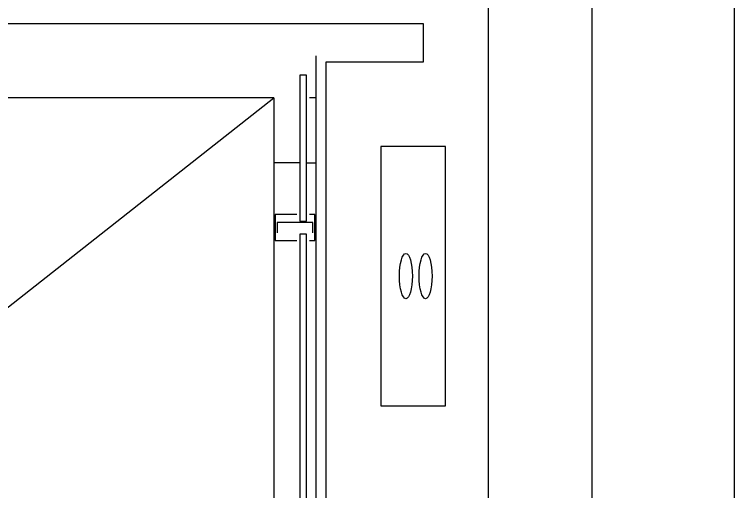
# Model space of a CAD drawing. Header units: millimetres. Extents: x -7614 to 421357, y 85218 to 341757.
# Drawn here: x 310460 to 311570, y 214690 to 215426 of the extents above; entities that cross this region are included whole.
import ezdxf

# ---------------------------------------------------------------- set-up
doc = ezdxf.new("R2010")
doc.units = ezdxf.units.MM
doc.header["$LTSCALE"] = 600
doc.header["$MEASUREMENT"] = 0
doc.layers.add('e-plan', color=9, linetype='CONTINUOUS')

msp = doc.modelspace()

# ---------------------------------------------------------------- linework, layer by layer
at = {"layer": 'e-plan', "ltscale": 0.5}
msp.add_line((311570.4, 213426.7), (311570.4, 216006.7), dxfattribs=at)
at = {"layer": 'e-plan'}
for p, q in [((311190.4, 215756.7), (311190.4, 213426.7)), ((311350.4, 215756.7), (311350.4, 213426.7)), ((310910.4, 215331.7), (310900.4, 215331.7)), ((310900.4, 215331.7), (310900.4, 215106.7)), ((310910.4, 215106.7), (310910.4, 215331.7)), ((310860.4, 215296.7), (310410.4, 215296.7)), ((310860.4, 215296.7), (310860.4, 213796.7)), ((310925.4, 215296.7), (310915.4, 215296.7)), ((310925.4, 215196.7), (310925.4, 215296.7)), ((311124.9, 215222), (311024.9, 215222)), ((311024.9, 215222), (311024.9, 214822)), ((311124.9, 214822), (311124.9, 215222)), ((310900.4, 215196.7), (310860.4, 215196.7)), ((310910.4, 215196.7), (310925.4, 215196.7)), ((310895.4, 215116.7), (310862.4, 215116.7)), ((310862.4, 215116.7), (310862.4, 215076.7)), ((310923.4, 215116.7), (310915.4, 215116.7)), ((310923.4, 215076.7), (310923.4, 215116.7)), ((310900.4, 215106.7), (310910.4, 215106.7)), ((310920.4, 215104.7), (310865.4, 215104.7)), ((310865.4, 215104.7), (310865.4, 215088.7)), ((310920.4, 215088.7), (310920.4, 215104.7)), ((310900.4, 215086.7), (310900.4, 214624.7)), ((310910.4, 215086.7), (310900.4, 215086.7)), ((310910.4, 214624.7), (310910.4, 215086.7)), ((310862.4, 215076.7), (310895.4, 215076.7)), ((310915.4, 215076.7), (310923.4, 215076.7)), ((311024.9, 214822), (311124.9, 214822))]:
    msp.add_line(p, q, dxfattribs=at)
at = {"layer": 'e-plan', "linetype": 'Continuous'}
for p, q in [((308730.4, 215411.7), (311090.4, 215411.7)), ((311090.4, 215411.7), (311090.4, 215351.7)), ((310925.4, 213896.7), (310925.4, 215361.7)), ((310940.4, 215351.7), (310940.4, 213741.7)), ((311090.4, 215351.7), (310940.4, 215351.7))]:
    msp.add_line(p, q, dxfattribs=at)
at = {"layer": 'e-plan', "ltscale": 2}
msp.add_line((308960.4, 213801.7), (310860.4, 215296.7), dxfattribs=at)
at = {"layer": 'e-plan'}
for centre in [(311063.8, 215022), (311094.1, 215022)]:
    msp.add_ellipse(centre, major_axis=(0, -35), ratio=0.285714, dxfattribs=at)

doc.saveas('drawing.dxf')
